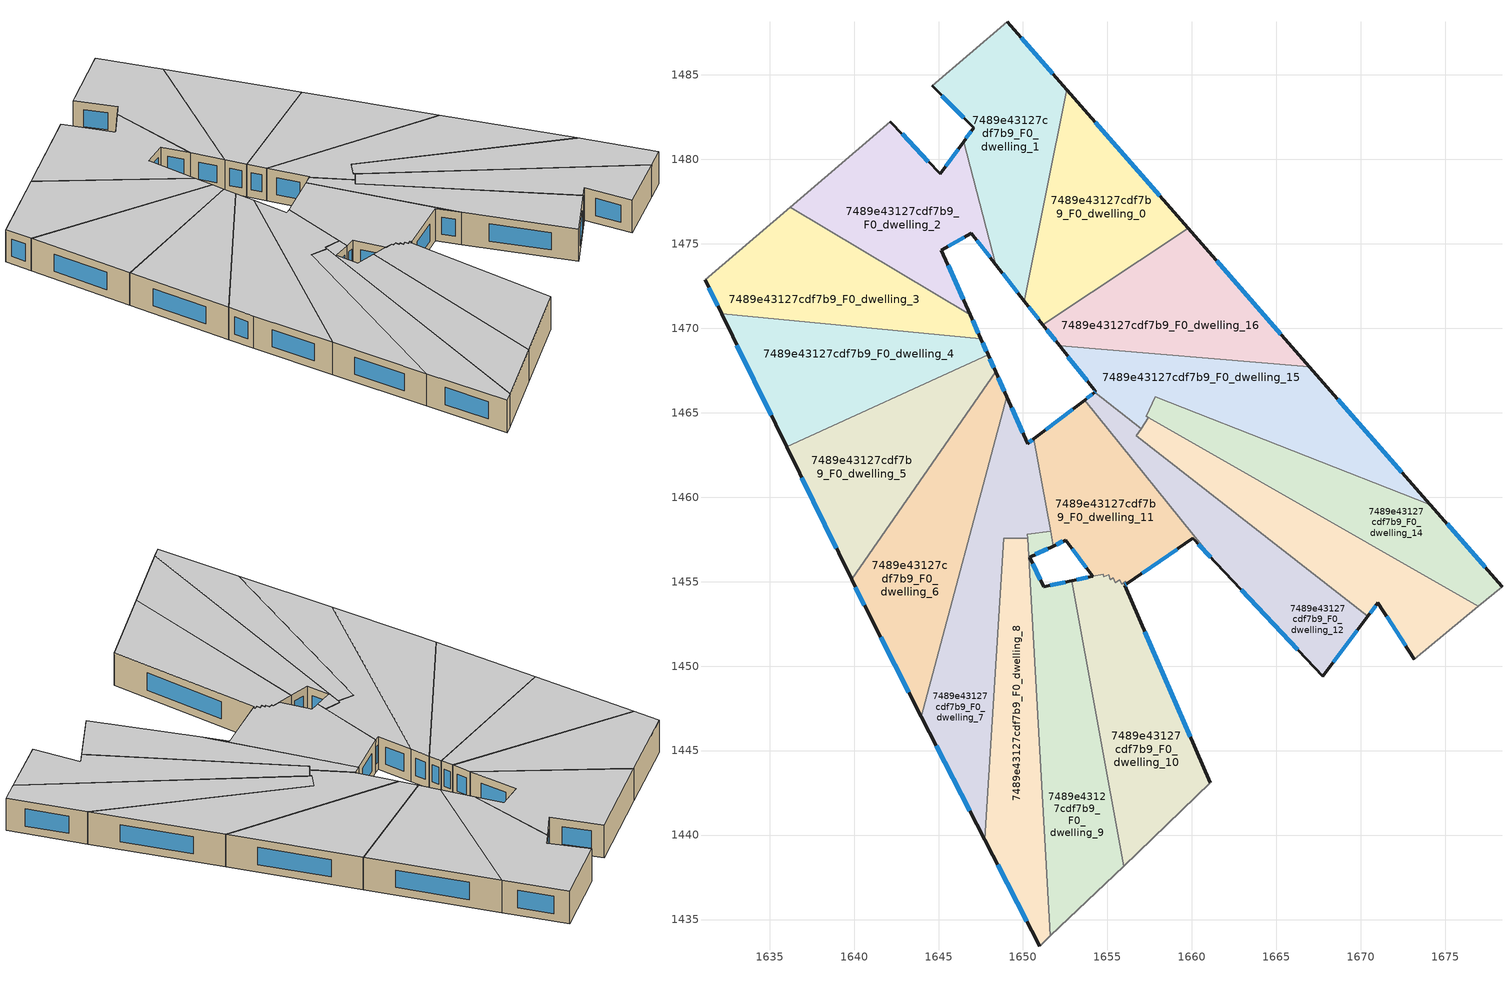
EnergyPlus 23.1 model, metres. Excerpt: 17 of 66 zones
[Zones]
7489e43127cdf7b9_F0_dwelling_0
 floor ground (EU_floor_Construction): 1652.59,1484.12 1659.78,1475.92 1651.18,1470.22 1650.09,1471.61 z0
 wall outside (EU_wall_Construction): 1650.09,1471.61 1651.18,1470.22 / 1659.78,1475.92 1652.59,1484.12 z0:3
 wall to 7489e43127cdf7b9_F0_dwelling_1 (EU_wall_Construction): 1652.59,1484.12 1650.09,1471.61 z0:3
 wall to 7489e43127cdf7b9_F0_dwelling_16 (EU_wall_Construction): 1651.18,1470.22 1659.78,1475.92 z0:3
 window (EU_Window_Construction): 1650.34,1471.28 1650.92,1470.55 / 1658.09,1477.84 1654.28,1482.2 z0.7:2.3
 ceiling to 7489e43127cdf7b9_F1_dwelling_0 (EU_floor_Construction): 1659.78,1475.92 1652.59,1484.12 1650.09,1471.61 1651.18,1470.22 z3
7489e43127cdf7b9_F0_dwelling_1
 floor ground (EU_floor_Construction): 1649.07,1488.15 1652.59,1484.12 1650.09,1471.61 1648.39,1473.77 1646.48,1481.05 1647.08,1481.87 1644.62,1484.35 z0
 wall outside (EU_wall_Construction): 1648.39,1473.77 1650.09,1471.61 / 1644.62,1484.35 1647.08,1481.87 1646.48,1481.05 / 1652.59,1484.12 1649.07,1488.15 z0:3
 wall to 7489e43127cdf7b9_F0_dwelling_2 (EU_wall_Construction): 1646.48,1481.05 1648.39,1473.77 z0:3
 wall adiabatic (EU_wall_Construction): 1649.07,1488.15 1644.62,1484.35 z0:3
 window (EU_Window_Construction): 1648.79,1473.26 1649.69,1472.12 / 1646.94,1481.68 1646.62,1481.24 / 1645.2,1483.77 1646.5,1482.45 / 1651.77,1485.07 1649.89,1487.2 z0.7:2.3
 ceiling to 7489e43127cdf7b9_F1_dwelling_1 (EU_floor_Construction): 1650.09,1471.61 1652.59,1484.12 1649.07,1488.15 1644.62,1484.35 1647.08,1481.87 1646.48,1481.05 1648.39,1473.77 z3
7489e43127cdf7b9_F0_dwelling_10
 floor ground (EU_floor_Construction): 1656.16,1454.87 1656.03,1454.78 1661.1,1443.08 1655.95,1438.16 1652.88,1455.05 1654.12,1455.31 1654.74,1455.45 1654.79,1455.31 1655.07,1455.41 1655.18,1455.11 1655.35,1455.22 1655.47,1454.94 1655.72,1455.12 1655.84,1454.84 1656.09,1455.01 z0
 wall outside (EU_wall_Construction): 1661.1,1443.08 1656.03,1454.78 1656.16,1454.87 / 1654.12,1455.31 1652.88,1455.05 z0:3
 wall to 7489e43127cdf7b9_F0_dwelling_11 (EU_wall_Construction): 1656.16,1454.87 1656.09,1455.01 1655.84,1454.84 1655.72,1455.12 1655.47,1454.94 1655.35,1455.22 1655.18,1455.11 1655.07,1455.41 1654.79,1455.31 1654.74,1455.45 1654.12,1455.31 z0:3
 wall adiabatic (EU_wall_Construction): 1655.95,1438.16 1661.1,1443.08 z0:3
 wall to 7489e43127cdf7b9_F0_dwelling_9 (EU_wall_Construction): 1652.88,1455.05 1655.95,1438.16 z0:3
 window (EU_Window_Construction): 1656.06,1454.8 1656.13,1454.85 / 1659.91,1445.83 1657.22,1452.04 / 1653.83,1455.25 1653.17,1455.11 z0.7:2.3
 ceiling to 7489e43127cdf7b9_F1_dwelling_10 (EU_floor_Construction): 1661.1,1443.08 1656.03,1454.78 1656.16,1454.87 1656.09,1455.01 1655.84,1454.84 1655.72,1455.12 1655.47,1454.94 1655.35,1455.22 1655.18,1455.11 1655.07,1455.41 1654.79,1455.31 1654.74,1455.45 1654.12,1455.31 1652.88,1455.05 1655.95,1438.16 z3
7489e43127cdf7b9_F0_dwelling_11
 floor ground (EU_floor_Construction): 1653.65,1465.75 1661.44,1456.08 1660.05,1457.56 1656.16,1454.87 1656.09,1455.01 1655.84,1454.84 1655.72,1455.12 1655.47,1454.94 1655.35,1455.22 1655.18,1455.11 1655.07,1455.41 1654.79,1455.31 1654.74,1455.45 1654.12,1455.31 1652.54,1457.46 1651.79,1457.11 1650.64,1463.46 z0
 wall outside (EU_wall_Construction): 1651.79,1457.11 1652.54,1457.46 1654.12,1455.31 / 1653.65,1465.75 1650.64,1463.46 / 1656.16,1454.87 1660.05,1457.56 1661.44,1456.08 z0:3
 wall to 7489e43127cdf7b9_F0_dwelling_12 (EU_wall_Construction): 1661.44,1456.08 1653.65,1465.75 z0:3
 wall to 7489e43127cdf7b9_F0_dwelling_7 (EU_wall_Construction): 1650.64,1463.46 1651.64,1457.98 z0:3
 wall to 7489e43127cdf7b9_F0_dwelling_9 (EU_wall_Construction): 1651.64,1457.97 1651.79,1457.11 z0:3
 window (EU_Window_Construction): 1652.91,1456.96 1653.75,1455.82 / 1651.97,1457.19 1652.36,1457.38 / 1652.94,1465.21 1651.35,1464 / 1660.38,1457.22 1661.11,1456.43 / 1657.07,1455.5 1659.13,1456.93 z0.7:2.3
 ceiling to 7489e43127cdf7b9_F1_dwelling_11 (EU_floor_Construction): 1661.44,1456.08 1653.65,1465.75 1650.64,1463.46 1651.79,1457.11 1652.54,1457.46 1654.12,1455.31 1654.74,1455.45 1654.79,1455.31 1655.07,1455.41 1655.18,1455.11 1655.35,1455.22 1655.47,1454.94 1655.72,1455.12 1655.84,1454.84 1656.09,1455.01 1656.16,1454.87 1660.05,1457.56 z3
7489e43127cdf7b9_F0_dwelling_12
 floor ground (EU_floor_Construction): 1670.42,1452.96 1667.74,1449.41 1661.44,1456.08 1653.65,1465.75 1654.23,1466.2 1656.99,1464.05 1656.71,1463.64 z0
 wall outside (EU_wall_Construction): 1661.44,1456.08 1667.74,1449.41 1670.42,1452.96 / 1654.23,1466.2 1653.65,1465.75 z0:3
 wall to 7489e43127cdf7b9_F0_dwelling_15 (EU_wall_Construction): 1656.99,1464.05 1654.23,1466.2 z0:3
 wall to 7489e43127cdf7b9_F0_dwelling_13 (EU_wall_Construction): 1656.71,1463.64 1656.99,1464.05 / 1670.42,1452.96 1656.72,1463.63 z0:3
 window (EU_Window_Construction): 1668.37,1450.24 1669.79,1452.13 / 1662.92,1454.52 1666.26,1450.98 / 1654.1,1466.09 1653.78,1465.86 z0.7:2.3
 ceiling to 7489e43127cdf7b9_F1_dwelling_12 (EU_floor_Construction): 1667.74,1449.41 1670.42,1452.96 1656.71,1463.64 1656.99,1464.05 1654.23,1466.2 1653.65,1465.75 1661.44,1456.08 z3
7489e43127cdf7b9_F0_dwelling_13
 floor ground (EU_floor_Construction): 1676.97,1453.55 1673.16,1450.41 1671.02,1453.74 1670.42,1452.96 1656.72,1463.63 1657.43,1464.71 z0
 wall outside (EU_wall_Construction): 1670.42,1452.96 1671.02,1453.74 1673.16,1450.41 z0:3
 wall adiabatic (EU_wall_Construction): 1673.16,1450.41 1676.97,1453.55 z0:3
 wall to 7489e43127cdf7b9_F0_dwelling_14 (EU_wall_Construction): 1676.97,1453.55 1657.43,1464.71 z0:3
 wall to 7489e43127cdf7b9_F0_dwelling_15 (EU_wall_Construction): 1657.43,1464.71 1656.99,1464.05 z0:3
 window (EU_Window_Construction): 1671.52,1452.96 1672.66,1451.19 / 1670.56,1453.14 1670.88,1453.56 z0.7:2.3
 ceiling to 7489e43127cdf7b9_F1_dwelling_13 (EU_floor_Construction): 1676.97,1453.55 1657.43,1464.71 1656.71,1463.64 1670.42,1452.96 1671.02,1453.74 1673.16,1450.41 z3
7489e43127cdf7b9_F0_dwelling_14
 floor ground (EU_floor_Construction): 1674.1,1459.56 1678.36,1454.71 1676.97,1453.55 1657.43,1464.71 1657.28,1464.79 1657.84,1465.95 z0
 wall outside (EU_wall_Construction): 1678.36,1454.71 1674.1,1459.56 z0:3
 wall to 7489e43127cdf7b9_F0_dwelling_15 (EU_wall_Construction): 1657.84,1465.95 1657.28,1464.79 1657.43,1464.71 / 1674.1,1459.56 1657.84,1465.94 z0:3
 wall adiabatic (EU_wall_Construction): 1676.97,1453.55 1678.36,1454.71 z0:3
 window (EU_Window_Construction): 1677.36,1455.85 1675.1,1458.42 z0.7:2.3
 ceiling to 7489e43127cdf7b9_F1_dwelling_14 (EU_floor_Construction): 1678.36,1454.71 1674.1,1459.56 1657.84,1465.95 1657.28,1464.79 1657.43,1464.71 1676.97,1453.55 z3
7489e43127cdf7b9_F0_dwelling_15
 floor ground (EU_floor_Construction): 1666.95,1467.73 1674.1,1459.56 1657.84,1465.95 1657.28,1464.79 1657.43,1464.71 1656.99,1464.05 1654.23,1466.2 1654.3,1466.25 1652.16,1468.96 z0
 wall outside (EU_wall_Construction): 1652.16,1468.96 1654.3,1466.25 1654.23,1466.2 / 1674.1,1459.56 1666.95,1467.73 z0:3
 wall to 7489e43127cdf7b9_F0_dwelling_16 (EU_wall_Construction): 1666.95,1467.73 1652.16,1468.96 z0:3
 window (EU_Window_Construction): 1652.66,1468.33 1653.8,1466.89 / 1672.43,1461.48 1668.63,1465.81 / 1654.28,1466.24 1654.25,1466.21 z0.7:2.3
 ceiling to 7489e43127cdf7b9_F1_dwelling_15 (EU_floor_Construction): 1674.1,1459.56 1666.95,1467.73 1652.16,1468.96 1654.3,1466.25 1654.23,1466.2 1656.99,1464.05 1657.43,1464.71 1657.28,1464.79 1657.84,1465.95 z3
7489e43127cdf7b9_F0_dwelling_16
 floor ground (EU_floor_Construction): 1659.78,1475.92 1666.95,1467.73 1652.16,1468.96 1651.18,1470.22 z0
 wall outside (EU_wall_Construction): 1651.18,1470.22 1652.16,1468.96 / 1666.95,1467.73 1659.78,1475.92 z0:3
 window (EU_Window_Construction): 1651.41,1469.93 1651.93,1469.26 / 1665.27,1469.65 1661.46,1473.99 z0.7:2.3
 ceiling to 7489e43127cdf7b9_F1_dwelling_16 (EU_floor_Construction): 1666.95,1467.73 1659.78,1475.92 1651.18,1470.22 1652.16,1468.96 z3
7489e43127cdf7b9_F0_dwelling_2
 floor ground (EU_floor_Construction): 1646.48,1481.05 1648.39,1473.77 1646.92,1475.64 1645.17,1474.62 1646.87,1470.81 1636.23,1477.18 1642.15,1482.24 1645.09,1479.14 z0
 wall outside (EU_wall_Construction): 1646.48,1481.05 1645.09,1479.14 1642.15,1482.24 / 1646.87,1470.81 1645.17,1474.62 1646.92,1475.64 1648.39,1473.77 z0:3
 wall to 7489e43127cdf7b9_F0_dwelling_3 (EU_wall_Construction): 1636.23,1477.18 1646.87,1470.81 z0:3
 wall adiabatic (EU_wall_Construction): 1642.15,1482.24 1636.23,1477.18 z0:3
 window (EU_Window_Construction): 1646.15,1480.6 1645.42,1479.59 / 1647.27,1475.2 1648.05,1474.21 / 1645.58,1474.86 1646.51,1475.4 / 1646.47,1471.71 1645.57,1473.73 / 1644.4,1479.87 1642.84,1481.51 z0.7:2.3
 ceiling to 7489e43127cdf7b9_F1_dwelling_2 (EU_floor_Construction): 1646.87,1470.81 1645.17,1474.62 1646.92,1475.64 1648.39,1473.77 1646.48,1481.05 1645.09,1479.14 1642.15,1482.24 1636.23,1477.18 z3
7489e43127cdf7b9_F0_dwelling_3
 floor ground (EU_floor_Construction): 1646.87,1470.81 1647.51,1469.38 1632.16,1470.86 1631.17,1472.86 1636.23,1477.18 z0
 wall outside (EU_wall_Construction): 1647.51,1469.38 1646.87,1470.81 / 1631.17,1472.86 1632.16,1470.86 z0:3
 wall to 7489e43127cdf7b9_F0_dwelling_4 (EU_wall_Construction): 1632.16,1470.86 1647.51,1469.38 z0:3
 wall adiabatic (EU_wall_Construction): 1636.23,1477.18 1631.17,1472.86 z0:3
 window (EU_Window_Construction): 1647.36,1469.72 1647.02,1470.48 / 1631.41,1472.39 1631.93,1471.33 z0.7:2.3
 ceiling to 7489e43127cdf7b9_F1_dwelling_3 (EU_floor_Construction): 1647.51,1469.38 1646.87,1470.81 1636.23,1477.18 1631.17,1472.86 1632.16,1470.86 z3
7489e43127cdf7b9_F0_dwelling_4
 floor ground (EU_floor_Construction): 1647.51,1469.38 1647.93,1468.42 1636.01,1463 1632.16,1470.86 z0
 wall outside (EU_wall_Construction): 1647.93,1468.42 1647.51,1469.38 / 1632.16,1470.86 1636.01,1463 z0:3
 wall to 7489e43127cdf7b9_F0_dwelling_5 (EU_wall_Construction): 1636.01,1463 1647.93,1468.42 z0:3
 window (EU_Window_Construction): 1647.83,1468.65 1647.61,1469.15 / 1633.06,1469.01 1635.1,1464.84 z0.7:2.3
 ceiling to 7489e43127cdf7b9_F1_dwelling_4 (EU_floor_Construction): 1647.93,1468.42 1647.51,1469.38 1632.16,1470.86 1636.01,1463 z3
7489e43127cdf7b9_F0_dwelling_5
 floor ground (EU_floor_Construction): 1647.93,1468.42 1648.38,1467.42 1639.85,1455.14 1636.01,1463 z0
 wall outside (EU_wall_Construction): 1648.38,1467.42 1647.93,1468.42 / 1636.01,1463 1639.85,1455.14 z0:3
 wall to 7489e43127cdf7b9_F0_dwelling_6 (EU_wall_Construction): 1639.85,1455.14 1648.38,1467.42 z0:3
 window (EU_Window_Construction): 1648.27,1467.66 1648.04,1468.19 / 1636.91,1461.15 1638.95,1456.98 z0.7:2.3
 ceiling to 7489e43127cdf7b9_F1_dwelling_5 (EU_floor_Construction): 1639.85,1455.14 1648.38,1467.42 1647.93,1468.42 1636.01,1463 z3
7489e43127cdf7b9_F0_dwelling_6
 floor ground (EU_floor_Construction): 1648.38,1467.42 1649.04,1465.93 1643.98,1447.01 1640.83,1453.15 1639.85,1455.14 z0
 wall outside (EU_wall_Construction): 1639.85,1455.14 1640.83,1453.15 1643.98,1447.01 / 1649.04,1465.93 1648.38,1467.42 z0:3
 wall to 7489e43127cdf7b9_F0_dwelling_7 (EU_wall_Construction): 1643.98,1447.01 1649.04,1465.93 z0:3
 window (EU_Window_Construction): 1640.08,1454.67 1640.6,1453.62 / 1648.89,1466.28 1648.53,1467.07 / 1641.57,1451.71 1643.24,1448.45 z0.7:2.3
 ceiling to 7489e43127cdf7b9_F1_dwelling_6 (EU_floor_Construction): 1643.98,1447.01 1649.04,1465.93 1648.38,1467.42 1639.85,1455.14 1640.83,1453.15 z3
7489e43127cdf7b9_F0_dwelling_7
 floor ground (EU_floor_Construction): 1649.04,1465.93 1650.27,1463.18 1650.64,1463.46 1651.64,1457.98 1650.26,1457.81 1650.27,1457.58 1648.87,1457.58 1647.74,1439.71 1643.98,1447.01 z0
 wall outside (EU_wall_Construction): 1643.98,1447.01 1647.74,1439.71 / 1650.64,1463.46 1650.27,1463.18 1649.04,1465.93 z0:3
 wall to 7489e43127cdf7b9_F0_dwelling_9 (EU_wall_Construction): 1650.27,1457.58 1650.26,1457.81 1651.64,1457.97 z0:3
 wall to 7489e43127cdf7b9_F0_dwelling_8 (EU_wall_Construction): 1647.74,1439.71 1648.87,1457.58 1650.27,1457.58 z0:3
 window (EU_Window_Construction): 1644.87,1445.3 1646.86,1441.43 / 1649.98,1463.82 1649.33,1465.29 / 1650.55,1463.39 1650.36,1463.24 z0.7:2.3
 ceiling to 7489e43127cdf7b9_F1_dwelling_7 (EU_floor_Construction): 1647.74,1439.71 1648.87,1457.58 1650.27,1457.58 1650.26,1457.81 1651.64,1457.97 1650.64,1463.46 1650.27,1463.18 1649.04,1465.93 1643.98,1447.01 z3
7489e43127cdf7b9_F0_dwelling_8
 floor ground (EU_floor_Construction): 1650.27,1457.58 1651.62,1434.03 1650.98,1433.41 1647.74,1439.71 1648.87,1457.58 z0
 wall outside (EU_wall_Construction): 1647.74,1439.71 1650.98,1433.41 z0:3
 wall adiabatic (EU_wall_Construction): 1650.98,1433.41 1651.62,1434.03 z0:3
 wall to 7489e43127cdf7b9_F0_dwelling_9 (EU_wall_Construction): 1651.62,1434.03 1650.27,1457.58 z0:3
 window (EU_Window_Construction): 1648.5,1438.23 1650.22,1434.89 z0.7:2.3
 ceiling to 7489e43127cdf7b9_F1_dwelling_8 (EU_floor_Construction): 1651.62,1434.03 1650.27,1457.58 1648.87,1457.58 1647.74,1439.71 1650.98,1433.41 z3
7489e43127cdf7b9_F0_dwelling_9
 floor ground (EU_floor_Construction): 1652.88,1455.05 1655.95,1438.16 1651.62,1434.03 1650.26,1457.81 1651.64,1457.97 1651.79,1457.11 1650.4,1456.46 1651.22,1454.71 z0
 wall outside (EU_wall_Construction): 1652.88,1455.05 1651.22,1454.71 1650.4,1456.46 1651.79,1457.11 z0:3
 wall adiabatic (EU_wall_Construction): 1651.62,1434.03 1655.95,1438.16 z0:3
 window (EU_Window_Construction): 1650.73,1456.61 1651.47,1456.96 / 1651.03,1455.12 1650.59,1456.05 / 1652.49,1454.97 1651.61,1454.79 z0.7:2.3
 ceiling to 7489e43127cdf7b9_F1_dwelling_9 (EU_floor_Construction): 1655.95,1438.16 1652.88,1455.05 1651.22,1454.71 1650.4,1456.46 1651.79,1457.11 1651.64,1457.97 1650.26,1457.81 1651.62,1434.03 z3
[Building]
EU S2 Campaign: North Axis=0; Terrain=City; Solar Distribution=FullExterior
[Site:Location]
Budapest.Ferenc.Liszt.Intl.AP: Latitude=47.437; Longitude=19.256; Time Zone=1; Elevation=185
[SizingPeriod:WeatherFileDays]
AnnualSizingPeriod: Begin Month=1; Begin Day of Month=1; End Month=12; End Day of Month=31; Day of Week for Start Day=Monday; Use Weather File Daylight Saving Period=No; Use Weather File Rain and Snow Indicators=No
[MATERIAL]
EU_InternalMass_Material: Roughness=MediumRough; Thickness=0.1; Conductivity=1; Density=1800; Specific Heat=900; Thermal Absorptance=0.9; Solar Absorptance=0.7; Visible Absorptance=0.7
[MATERIAL:NOMASS] Roughness=MediumRough; Thermal Absorptance=0.9; Solar Absorptance=0.7; Visible Absorptance=0.7
Name | Thermal Resistance
EU_wall_NoMass | 0.832559
EU_floor_NoMass | 0.872794
[WINDOWMATERIAL:SIMPLEGLAZINGSYSTEM]
EU_Window_SimpleGlazing: UFactor=2.79869; Solar Heat Gain Coefficient=0.75; Visible Transmittance=0.75
[CONSTRUCTION]
EU_wall_Construction: EU_wall_NoMass
EU_floor_Construction: EU_floor_NoMass
EU_Window_Construction: EU_Window_SimpleGlazing
EU_InternalMass_Construction: EU_InternalMass_Material
[ZONE] Type=1; Multiplier=1; Ceiling Height=autocalculate; Floor Area=autocalculate; Part of Total Floor Area=Yes
Name | Volume
7489e43127cdf7b9_F0_dwelling_0 | 192.992
7489e43127cdf7b9_F0_dwelling_1 | 196.066
7489e43127cdf7b9_F0_dwelling_10 | 209.051
7489e43127cdf7b9_F0_dwelling_11 | 172.007
7489e43127cdf7b9_F0_dwelling_12 | 166.233
7489e43127cdf7b9_F0_dwelling_13 | 182.355
7489e43127cdf7b9_F0_dwelling_14 | 180.079
7489e43127cdf7b9_F0_dwelling_15 | 211.682
7489e43127cdf7b9_F0_dwelling_16 | 192.99
7489e43127cdf7b9_F0_dwelling_2 | 189.919
7489e43127cdf7b9_F0_dwelling_3 | 192.981
7489e43127cdf7b9_F0_dwelling_4 | 193.014
7489e43127cdf7b9_F0_dwelling_5 | 192.989
7489e43127cdf7b9_F0_dwelling_6 | 210.589
7489e43127cdf7b9_F0_dwelling_7 | 213.69
7489e43127cdf7b9_F0_dwelling_8 | 172.299
7489e43127cdf7b9_F0_dwelling_9 | 211.876
[INTERNALMASS] Construction=EU_InternalMass_Construction
Name | Zone or ZoneList | Surface Area
7489e43127cdf7b9_F0_dwelling_0_EU_InternalMass | 7489e43127cdf7b9_F0_dwelling_0 | 64.3308
7489e43127cdf7b9_F0_dwelling_1_EU_InternalMass | 7489e43127cdf7b9_F0_dwelling_1 | 65.3555
7489e43127cdf7b9_F0_dwelling_2_EU_InternalMass | 7489e43127cdf7b9_F0_dwelling_2 | 63.3063
7489e43127cdf7b9_F0_dwelling_3_EU_InternalMass | 7489e43127cdf7b9_F0_dwelling_3 | 64.327
7489e43127cdf7b9_F0_dwelling_4_EU_InternalMass | 7489e43127cdf7b9_F0_dwelling_4 | 64.3379
7489e43127cdf7b9_F0_dwelling_5_EU_InternalMass | 7489e43127cdf7b9_F0_dwelling_5 | 64.3298
7489e43127cdf7b9_F0_dwelling_6_EU_InternalMass | 7489e43127cdf7b9_F0_dwelling_6 | 70.1962
7489e43127cdf7b9_F0_dwelling_7_EU_InternalMass | 7489e43127cdf7b9_F0_dwelling_7 | 71.2332
7489e43127cdf7b9_F0_dwelling_8_EU_InternalMass | 7489e43127cdf7b9_F0_dwelling_8 | 57.442
7489e43127cdf7b9_F0_dwelling_9_EU_InternalMass | 7489e43127cdf7b9_F0_dwelling_9 | 70.6255
7489e43127cdf7b9_F0_dwelling_10_EU_InternalMass | 7489e43127cdf7b9_F0_dwelling_10 | 69.6826
7489e43127cdf7b9_F0_dwelling_11_EU_InternalMass | 7489e43127cdf7b9_F0_dwelling_11 | 57.3443
7489e43127cdf7b9_F0_dwelling_12_EU_InternalMass | 7489e43127cdf7b9_F0_dwelling_12 | 55.403
7489e43127cdf7b9_F0_dwelling_13_EU_InternalMass | 7489e43127cdf7b9_F0_dwelling_13 | 60.792
7489e43127cdf7b9_F0_dwelling_14_EU_InternalMass | 7489e43127cdf7b9_F0_dwelling_14 | 60.0262
7489e43127cdf7b9_F0_dwelling_15_EU_InternalMass | 7489e43127cdf7b9_F0_dwelling_15 | 70.5585
7489e43127cdf7b9_F0_dwelling_16_EU_InternalMass | 7489e43127cdf7b9_F0_dwelling_16 | 64.33
[OTHEREQUIPMENT] Fuel Type=Electricity; Design Level Calculation Method=Watts/Area; Power per Zone Floor Area=1; Fraction Latent=0; Fraction Radiant=0; Fraction Lost=0; Carbon Dioxide Generation Rate=0; EndUse Subcategory=EU_Step8_InternalGains
Name | Zone or ZoneList or Space or SpaceList | Schedule
EU_Step8_InternalGain_7489e43127cdf7b9_F0_dwelling_0_f000 | 7489e43127cdf7b9_F0_dwelling_0 | EU_Step8_GainSchedule_7489e43127cdf7b9_F0_dwelling_0_f000
EU_Step8_InternalGain_7489e43127cdf7b9_F0_dwelling_1_f000 | 7489e43127cdf7b9_F0_dwelling_1 | EU_Step8_GainSchedule_7489e43127cdf7b9_F0_dwelling_1_f000
EU_Step8_InternalGain_7489e43127cdf7b9_F0_dwelling_2_f000 | 7489e43127cdf7b9_F0_dwelling_2 | EU_Step8_GainSchedule_7489e43127cdf7b9_F0_dwelling_2_f000
EU_Step8_InternalGain_7489e43127cdf7b9_F0_dwelling_3_f000 | 7489e43127cdf7b9_F0_dwelling_3 | EU_Step8_GainSchedule_7489e43127cdf7b9_F0_dwelling_3_f000
EU_Step8_InternalGain_7489e43127cdf7b9_F0_dwelling_4_f000 | 7489e43127cdf7b9_F0_dwelling_4 | EU_Step8_GainSchedule_7489e43127cdf7b9_F0_dwelling_4_f000
EU_Step8_InternalGain_7489e43127cdf7b9_F0_dwelling_5_f000 | 7489e43127cdf7b9_F0_dwelling_5 | EU_Step8_GainSchedule_7489e43127cdf7b9_F0_dwelling_5_f000
EU_Step8_InternalGain_7489e43127cdf7b9_F0_dwelling_6_f000 | 7489e43127cdf7b9_F0_dwelling_6 | EU_Step8_GainSchedule_7489e43127cdf7b9_F0_dwelling_6_f000
EU_Step8_InternalGain_7489e43127cdf7b9_F0_dwelling_7_f000 | 7489e43127cdf7b9_F0_dwelling_7 | EU_Step8_GainSchedule_7489e43127cdf7b9_F0_dwelling_7_f000
EU_Step8_InternalGain_7489e43127cdf7b9_F0_dwelling_8_f000 | 7489e43127cdf7b9_F0_dwelling_8 | EU_Step8_GainSchedule_7489e43127cdf7b9_F0_dwelling_8_f000
EU_Step8_InternalGain_7489e43127cdf7b9_F0_dwelling_9_f000 | 7489e43127cdf7b9_F0_dwelling_9 | EU_Step8_GainSchedule_7489e43127cdf7b9_F0_dwelling_9_f000
EU_Step8_InternalGain_7489e43127cdf7b9_F0_dwelling_10_f000 | 7489e43127cdf7b9_F0_dwelling_10 | EU_Step8_GainSchedule_7489e43127cdf7b9_F0_dwelling_10_f000
EU_Step8_InternalGain_7489e43127cdf7b9_F0_dwelling_11_f000 | 7489e43127cdf7b9_F0_dwelling_11 | EU_Step8_GainSchedule_7489e43127cdf7b9_F0_dwelling_11_f000
EU_Step8_InternalGain_7489e43127cdf7b9_F0_dwelling_12_f000 | 7489e43127cdf7b9_F0_dwelling_12 | EU_Step8_GainSchedule_7489e43127cdf7b9_F0_dwelling_12_f000
EU_Step8_InternalGain_7489e43127cdf7b9_F0_dwelling_13_f000 | 7489e43127cdf7b9_F0_dwelling_13 | EU_Step8_GainSchedule_7489e43127cdf7b9_F0_dwelling_13_f000
EU_Step8_InternalGain_7489e43127cdf7b9_F0_dwelling_14_f000 | 7489e43127cdf7b9_F0_dwelling_14 | EU_Step8_GainSchedule_7489e43127cdf7b9_F0_dwelling_14_f000
EU_Step8_InternalGain_7489e43127cdf7b9_F0_dwelling_15_f000 | 7489e43127cdf7b9_F0_dwelling_15 | EU_Step8_GainSchedule_7489e43127cdf7b9_F0_dwelling_15_f000
EU_Step8_InternalGain_7489e43127cdf7b9_F0_dwelling_16_f000 | 7489e43127cdf7b9_F0_dwelling_16 | EU_Step8_GainSchedule_7489e43127cdf7b9_F0_dwelling_16_f000
[ZONEVENTILATION:DESIGNFLOWRATE] Schedule=EU_AlwaysOn; Design Flow Rate Calculation Method=AirChanges/Hour; Air Changes per Hour=0.475469; Ventilation Type=Natural; Fan Pressure Rise=0; Fan Total Efficiency=1; Constant Term Coefficient=1; Temperature Term Coefficient=0; Velocity Term Coefficient=0; Velocity Squared Term Coefficient=0; Minimum Indoor Temperature=-100; Maximum Indoor Temperature=100; Delta Temperature=-100; Minimum Outdoor Temperature=-100; Maximum Outdoor Temperature=100; Maximum Wind Speed=40
Name | Zone or ZoneList or Space or SpaceList
EU_ConstantAir_7489e43127cdf7b9_F0_dwelling_0 | 7489e43127cdf7b9_F0_dwelling_0
EU_ConstantAir_7489e43127cdf7b9_F0_dwelling_1 | 7489e43127cdf7b9_F0_dwelling_1
EU_ConstantAir_7489e43127cdf7b9_F0_dwelling_2 | 7489e43127cdf7b9_F0_dwelling_2
EU_ConstantAir_7489e43127cdf7b9_F0_dwelling_3 | 7489e43127cdf7b9_F0_dwelling_3
EU_ConstantAir_7489e43127cdf7b9_F0_dwelling_4 | 7489e43127cdf7b9_F0_dwelling_4
EU_ConstantAir_7489e43127cdf7b9_F0_dwelling_5 | 7489e43127cdf7b9_F0_dwelling_5
EU_ConstantAir_7489e43127cdf7b9_F0_dwelling_6 | 7489e43127cdf7b9_F0_dwelling_6
EU_ConstantAir_7489e43127cdf7b9_F0_dwelling_7 | 7489e43127cdf7b9_F0_dwelling_7
EU_ConstantAir_7489e43127cdf7b9_F0_dwelling_8 | 7489e43127cdf7b9_F0_dwelling_8
EU_ConstantAir_7489e43127cdf7b9_F0_dwelling_9 | 7489e43127cdf7b9_F0_dwelling_9
EU_ConstantAir_7489e43127cdf7b9_F0_dwelling_10 | 7489e43127cdf7b9_F0_dwelling_10
EU_ConstantAir_7489e43127cdf7b9_F0_dwelling_11 | 7489e43127cdf7b9_F0_dwelling_11
EU_ConstantAir_7489e43127cdf7b9_F0_dwelling_12 | 7489e43127cdf7b9_F0_dwelling_12
EU_ConstantAir_7489e43127cdf7b9_F0_dwelling_13 | 7489e43127cdf7b9_F0_dwelling_13
EU_ConstantAir_7489e43127cdf7b9_F0_dwelling_14 | 7489e43127cdf7b9_F0_dwelling_14
EU_ConstantAir_7489e43127cdf7b9_F0_dwelling_15 | 7489e43127cdf7b9_F0_dwelling_15
EU_ConstantAir_7489e43127cdf7b9_F0_dwelling_16 | 7489e43127cdf7b9_F0_dwelling_16
[HVACTEMPLATE:THERMOSTAT] Constant Heating Setpoint=20; Constant Cooling Setpoint=50
EU_HeatOnly_7489e43127cdf7b9_F0_dwelling_0; EU_HeatOnly_7489e43127cdf7b9_F0_dwelling_1; EU_HeatOnly_7489e43127cdf7b9_F0_dwelling_2; EU_HeatOnly_7489e43127cdf7b9_F0_dwelling_3; EU_HeatOnly_7489e43127cdf7b9_F0_dwelling_4; EU_HeatOnly_7489e43127cdf7b9_F0_dwelling_5; EU_HeatOnly_7489e43127cdf7b9_F0_dwelling_6; EU_HeatOnly_7489e43127cdf7b9_F0_dwelling_7; EU_HeatOnly_7489e43127cdf7b9_F0_dwelling_8; EU_HeatOnly_7489e43127cdf7b9_F0_dwelling_9; EU_HeatOnly_7489e43127cdf7b9_F0_dwelling_10; EU_HeatOnly_7489e43127cdf7b9_F0_dwelling_11; EU_HeatOnly_7489e43127cdf7b9_F0_dwelling_12; EU_HeatOnly_7489e43127cdf7b9_F0_dwelling_13; EU_HeatOnly_7489e43127cdf7b9_F0_dwelling_14; EU_HeatOnly_7489e43127cdf7b9_F0_dwelling_15; EU_HeatOnly_7489e43127cdf7b9_F0_dwelling_16; EU_HeatOnly_7489e43127cdf7b9_F1_dwelling_0; EU_HeatOnly_7489e43127cdf7b9_F1_dwelling_1; EU_HeatOnly_7489e43127cdf7b9_F1_dwelling_2; EU_HeatOnly_7489e43127cdf7b9_F1_dwelling_3; EU_HeatOnly_7489e43127cdf7b9_F1_dwelling_4; EU_HeatOnly_7489e43127cdf7b9_F1_dwelling_5; EU_HeatOnly_7489e43127cdf7b9_F1_dwelling_6; EU_HeatOnly_7489e43127cdf7b9_F1_dwelling_7; EU_HeatOnly_7489e43127cdf7b9_F1_dwelling_8; EU_HeatOnly_7489e43127cdf7b9_F1_dwelling_9; EU_HeatOnly_7489e43127cdf7b9_F1_dwelling_10; EU_HeatOnly_7489e43127cdf7b9_F1_dwelling_11; EU_HeatOnly_7489e43127cdf7b9_F1_dwelling_12; EU_HeatOnly_7489e43127cdf7b9_F1_dwelling_13; EU_HeatOnly_7489e43127cdf7b9_F1_dwelling_14; EU_HeatOnly_7489e43127cdf7b9_F1_dwelling_15; EU_HeatOnly_7489e43127cdf7b9_F1_dwelling_16; EU_HeatOnly_7489e43127cdf7b9_F2_dwelling_0; EU_HeatOnly_7489e43127cdf7b9_F2_dwelling_1; EU_HeatOnly_7489e43127cdf7b9_F2_dwelling_2; EU_HeatOnly_7489e43127cdf7b9_F2_dwelling_3; EU_HeatOnly_7489e43127cdf7b9_F2_dwelling_4; EU_HeatOnly_7489e43127cdf7b9_F2_dwelling_5; EU_HeatOnly_7489e43127cdf7b9_F2_dwelling_6; EU_HeatOnly_7489e43127cdf7b9_F2_dwelling_7; EU_HeatOnly_7489e43127cdf7b9_F2_dwelling_8; EU_HeatOnly_7489e43127cdf7b9_F2_dwelling_9; EU_HeatOnly_7489e43127cdf7b9_F2_dwelling_10; EU_HeatOnly_7489e43127cdf7b9_F2_dwelling_11; EU_HeatOnly_7489e43127cdf7b9_F2_dwelling_12; EU_HeatOnly_7489e43127cdf7b9_F2_dwelling_13; EU_HeatOnly_7489e43127cdf7b9_F2_dwelling_14; EU_HeatOnly_7489e43127cdf7b9_F2_dwelling_15; EU_HeatOnly_7489e43127cdf7b9_F3_dwelling_0; EU_HeatOnly_7489e43127cdf7b9_F3_dwelling_1; EU_HeatOnly_7489e43127cdf7b9_F3_dwelling_2; EU_HeatOnly_7489e43127cdf7b9_F3_dwelling_3; EU_HeatOnly_7489e43127cdf7b9_F3_dwelling_4; EU_HeatOnly_7489e43127cdf7b9_F3_dwelling_5; EU_HeatOnly_7489e43127cdf7b9_F3_dwelling_6; EU_HeatOnly_7489e43127cdf7b9_F3_dwelling_7; EU_HeatOnly_7489e43127cdf7b9_F3_dwelling_8; EU_HeatOnly_7489e43127cdf7b9_F3_dwelling_9; EU_HeatOnly_7489e43127cdf7b9_F3_dwelling_10; EU_HeatOnly_7489e43127cdf7b9_F3_dwelling_11; EU_HeatOnly_7489e43127cdf7b9_F3_dwelling_12; EU_HeatOnly_7489e43127cdf7b9_F3_dwelling_13; EU_HeatOnly_7489e43127cdf7b9_F3_dwelling_14; EU_HeatOnly_7489e43127cdf7b9_F3_dwelling_15
[HVACTEMPLATE:ZONE:IDEALLOADSAIRSYSTEM] System Availability Schedule=EU_AlwaysOn; Maximum Heating Supply Air Temperature=50; Minimum Cooling Supply Air Temperature=13; Maximum Heating Supply Air Humidity Ratio=0.0156; Minimum Cooling Supply Air Humidity Ratio=0.0077; Heating Limit=NoLimit; Cooling Limit=NoLimit; Heating Availability Schedule=EU_AlwaysOn; Cooling Availability Schedule=EU_CoolingOff; Dehumidification Control Type=ConstantSensibleHeatRatio; Cooling Sensible Heat Ratio=0.7; Dehumidification Setpoint=60; Humidification Control Type=None; Humidification Setpoint=30; Outdoor Air Method=None; Outdoor Air Flow Rate per Person=0.00944; Outdoor Air Flow Rate per Zone Floor Area=0; Outdoor Air Flow Rate per Zone=0; Demand Controlled Ventilation Type=None; Outdoor Air Economizer Type=NoEconomizer; Heat Recovery Type=None; Sensible Heat Recovery Effectiveness=0.7; Latent Heat Recovery Effectiveness=0.65
Name | Template Thermostat
7489e43127cdf7b9_F0_dwelling_0 | EU_HeatOnly_7489e43127cdf7b9_F0_dwelling_0
7489e43127cdf7b9_F0_dwelling_1 | EU_HeatOnly_7489e43127cdf7b9_F0_dwelling_1
7489e43127cdf7b9_F0_dwelling_2 | EU_HeatOnly_7489e43127cdf7b9_F0_dwelling_2
7489e43127cdf7b9_F0_dwelling_3 | EU_HeatOnly_7489e43127cdf7b9_F0_dwelling_3
7489e43127cdf7b9_F0_dwelling_4 | EU_HeatOnly_7489e43127cdf7b9_F0_dwelling_4
7489e43127cdf7b9_F0_dwelling_5 | EU_HeatOnly_7489e43127cdf7b9_F0_dwelling_5
7489e43127cdf7b9_F0_dwelling_6 | EU_HeatOnly_7489e43127cdf7b9_F0_dwelling_6
7489e43127cdf7b9_F0_dwelling_7 | EU_HeatOnly_7489e43127cdf7b9_F0_dwelling_7
7489e43127cdf7b9_F0_dwelling_8 | EU_HeatOnly_7489e43127cdf7b9_F0_dwelling_8
7489e43127cdf7b9_F0_dwelling_9 | EU_HeatOnly_7489e43127cdf7b9_F0_dwelling_9
7489e43127cdf7b9_F0_dwelling_10 | EU_HeatOnly_7489e43127cdf7b9_F0_dwelling_10
7489e43127cdf7b9_F0_dwelling_11 | EU_HeatOnly_7489e43127cdf7b9_F0_dwelling_11
7489e43127cdf7b9_F0_dwelling_12 | EU_HeatOnly_7489e43127cdf7b9_F0_dwelling_12
7489e43127cdf7b9_F0_dwelling_13 | EU_HeatOnly_7489e43127cdf7b9_F0_dwelling_13
7489e43127cdf7b9_F0_dwelling_14 | EU_HeatOnly_7489e43127cdf7b9_F0_dwelling_14
7489e43127cdf7b9_F0_dwelling_15 | EU_HeatOnly_7489e43127cdf7b9_F0_dwelling_15
7489e43127cdf7b9_F0_dwelling_16 | EU_HeatOnly_7489e43127cdf7b9_F0_dwelling_16
[SIZING:ZONE] Zone Cooling Design Supply Air Temperature Input Method=SupplyAirTemperature; Zone Cooling Design Supply Air Temperature=13; Zone Heating Design Supply Air Temperature Input Method=SupplyAirTemperature; Zone Heating Design Supply Air Temperature=50; Zone Cooling Design Supply Air Humidity Ratio=0.008; Zone Heating Design Supply Air Humidity Ratio=0.008; Cooling Design Air Flow Method=DesignDay; Cooling Design Air Flow Rate=0; Cooling Minimum Air Flow per Zone Floor Area=0.000762; Cooling Minimum Air Flow=0; Cooling Minimum Air Flow Fraction=0.2; Heating Design Air Flow Method=DesignDay; Heating Design Air Flow Rate=0; Heating Maximum Air Flow per Zone Floor Area=0.002032; Heating Maximum Air Flow=0.141576; Heating Maximum Air Flow Fraction=0.3; Account for Dedicated Outdoor Air System=No; Dedicated Outdoor Air System Control Strategy=NeutralSupplyAir; Dedicated Outdoor Air Low Setpoint Temperature for Design=autosize; Dedicated Outdoor Air High Setpoint Temperature for Design=autosize; Zone Load Sizing Method=Sensible Load Only No Latent Load; Zone Latent Cooling Design Supply Air Humidity Ratio Input Method=HumidityRatioDifference; Zone Cooling Design Supply Air Humidity Ratio Difference=0.005; Zone Latent Heating Design Supply Air Humidity Ratio Input Method=HumidityRatioDifference; Zone Humidification Design Supply Air Humidity Ratio Difference=0.005
7489e43127cdf7b9_F0_dwelling_0; 7489e43127cdf7b9_F0_dwelling_1; 7489e43127cdf7b9_F0_dwelling_2; 7489e43127cdf7b9_F0_dwelling_3; 7489e43127cdf7b9_F0_dwelling_4; 7489e43127cdf7b9_F0_dwelling_5; 7489e43127cdf7b9_F0_dwelling_6; 7489e43127cdf7b9_F0_dwelling_7; 7489e43127cdf7b9_F0_dwelling_8; 7489e43127cdf7b9_F0_dwelling_9; 7489e43127cdf7b9_F0_dwelling_10; 7489e43127cdf7b9_F0_dwelling_11; 7489e43127cdf7b9_F0_dwelling_12; 7489e43127cdf7b9_F0_dwelling_13; 7489e43127cdf7b9_F0_dwelling_14; 7489e43127cdf7b9_F0_dwelling_15; 7489e43127cdf7b9_F0_dwelling_16
[SCHEDULE:CONSTANT]
Name | Hourly Value
EU_AlwaysOn | 1
EU_CoolingOff | 0
[SCHEDULE:FILE] Column Number=1; Rows to Skip at Top=0; Number of Hours of Data=8760; Column Separator=Comma; Interpolate to Timestep=No; Minutes per Item=60; Adjust Schedule for Daylight Savings=Yes
Name | File
EU_Step8_GainSchedule_7489e43127cdf7b9_F0_dwelling_0_f000 | ../../schedules/7489e43127cdf7b9/7489e43127cdf7b9_F0_dwelling_0_f000_gain.csv
EU_Step8_GainSchedule_7489e43127cdf7b9_F0_dwelling_1_f000 | ../../schedules/7489e43127cdf7b9/7489e43127cdf7b9_F0_dwelling_1_f000_gain.csv
EU_Step8_GainSchedule_7489e43127cdf7b9_F0_dwelling_2_f000 | ../../schedules/7489e43127cdf7b9/7489e43127cdf7b9_F0_dwelling_2_f000_gain.csv
EU_Step8_GainSchedule_7489e43127cdf7b9_F0_dwelling_3_f000 | ../../schedules/7489e43127cdf7b9/7489e43127cdf7b9_F0_dwelling_3_f000_gain.csv
EU_Step8_GainSchedule_7489e43127cdf7b9_F0_dwelling_4_f000 | ../../schedules/7489e43127cdf7b9/7489e43127cdf7b9_F0_dwelling_4_f000_gain.csv
EU_Step8_GainSchedule_7489e43127cdf7b9_F0_dwelling_5_f000 | ../../schedules/7489e43127cdf7b9/7489e43127cdf7b9_F0_dwelling_5_f000_gain.csv
EU_Step8_GainSchedule_7489e43127cdf7b9_F0_dwelling_6_f000 | ../../schedules/7489e43127cdf7b9/7489e43127cdf7b9_F0_dwelling_6_f000_gain.csv
EU_Step8_GainSchedule_7489e43127cdf7b9_F0_dwelling_7_f000 | ../../schedules/7489e43127cdf7b9/7489e43127cdf7b9_F0_dwelling_7_f000_gain.csv
EU_Step8_GainSchedule_7489e43127cdf7b9_F0_dwelling_8_f000 | ../../schedules/7489e43127cdf7b9/7489e43127cdf7b9_F0_dwelling_8_f000_gain.csv
EU_Step8_GainSchedule_7489e43127cdf7b9_F0_dwelling_9_f000 | ../../schedules/7489e43127cdf7b9/7489e43127cdf7b9_F0_dwelling_9_f000_gain.csv
EU_Step8_GainSchedule_7489e43127cdf7b9_F0_dwelling_10_f000 | ../../schedules/7489e43127cdf7b9/7489e43127cdf7b9_F0_dwelling_10_f000_gain.csv
EU_Step8_GainSchedule_7489e43127cdf7b9_F0_dwelling_11_f000 | ../../schedules/7489e43127cdf7b9/7489e43127cdf7b9_F0_dwelling_11_f000_gain.csv
EU_Step8_GainSchedule_7489e43127cdf7b9_F0_dwelling_12_f000 | ../../schedules/7489e43127cdf7b9/7489e43127cdf7b9_F0_dwelling_12_f000_gain.csv
EU_Step8_GainSchedule_7489e43127cdf7b9_F0_dwelling_13_f000 | ../../schedules/7489e43127cdf7b9/7489e43127cdf7b9_F0_dwelling_13_f000_gain.csv
EU_Step8_GainSchedule_7489e43127cdf7b9_F0_dwelling_14_f000 | ../../schedules/7489e43127cdf7b9/7489e43127cdf7b9_F0_dwelling_14_f000_gain.csv
EU_Step8_GainSchedule_7489e43127cdf7b9_F0_dwelling_15_f000 | ../../schedules/7489e43127cdf7b9/7489e43127cdf7b9_F0_dwelling_15_f000_gain.csv
EU_Step8_GainSchedule_7489e43127cdf7b9_F0_dwelling_16_f000 | ../../schedules/7489e43127cdf7b9/7489e43127cdf7b9_F0_dwelling_16_f000_gain.csv
